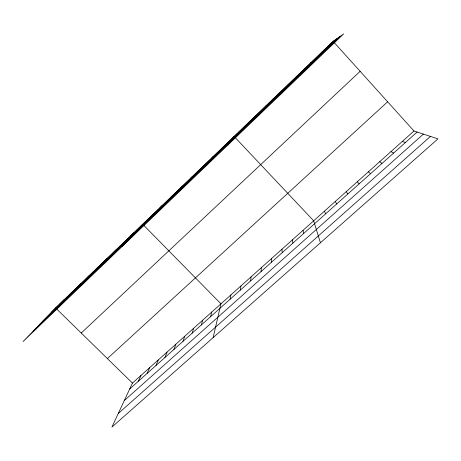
<?xml version="1.0" encoding="UTF-8"?>
<svg xmlns="http://www.w3.org/2000/svg" width="461" height="461" viewBox="0 0 461 461"><rect width="100%" height="100%" fill="white"/><g stroke="black" fill="none" stroke-linecap="round" stroke-linejoin="round"><path stroke-width="0.69" d="M271.587 262.148L271.592 258.494M261.076 271.546L261.295 267.714M250.651 280.864L251.078 276.859M240.314 290.102L240.953 285.924M230.068 299.264L230.915 294.913M213.126 337.625L220.957 303.834L142.685 224.236L122.378 246.237M210.568 316.695L211.795 312.034M266.072 106.047L266.193 105.575M201.301 324.976L202.707 320.17M192.104 333.199L193.689 328.244M182.977 341.353L184.74 336.259M173.924 349.45L175.86 344.211M164.94 357.477L167.043 352.1M156.025 365.446L158.296 359.937M147.18 373.352L149.612 367.705M138.404 381.201L140.997 375.421M413.978 131.005L132.445 383.079L111.908 427.105L437.95 138.876L413.978 131.005L334.513 42.902M255.037 116.645L255.394 115.953M244.1 127.15L244.693 126.233M227.878 145.002L234.084 136.427L313.687 220.802L320.43 242.768M222.525 147.877L223.568 146.523M211.881 158.1L213.149 156.538M201.336 168.23L202.817 166.461M190.883 178.269L192.577 176.304M180.522 188.221L182.423 186.054M170.253 198.086L172.362 195.723M160.071 207.865L162.381 205.312M149.981 217.557L152.493 214.814M130.78 235.997L133.661 232.903M121.658 244.762L124.712 241.501M112.605 253.458L115.832 250.029M103.627 262.084L107.021 258.494M94.718 270.642L98.279 266.89M85.879 279.13L89.607 275.229M77.114 287.555L80.998 283.498M68.412 295.91L72.458 291.704M59.78 304.202L63.981 299.846M55.568 307.925L23.05 341.555L343.658 33.895L333.084 41.317L55.568 307.925L132.445 383.079M51.217 312.431L334.473 40.338M42.654 321.282L337.233 38.401M33.106 331.154L340.345 36.223M81.24 333.021L360.139 71.311M107.378 358.572L387.638 101.8M129.691 388.986L417.142 132.042M124.28 400.592L423.411 134.099M118.252 413.511L430.453 136.416M321.68 52.272L322.809 51.546M310.38 63.128L311.25 62.65M299.183 73.887L299.794 73.651M288.085 84.542L288.448 84.547M402.436 141.343L405.328 142.605M390.991 151.583L393.619 153.069M379.651 161.736L382.019 163.436M368.414 171.797L370.529 173.711M357.275 181.772L359.136 183.893M346.234 191.661L347.848 193.983M335.291 201.457L336.663 203.987M324.446 211.173L325.575 213.892M303.027 230.344L303.695 233.45M292.458 239.806L292.896 243.103M281.982 249.188L282.195 252.668"/></g></svg>
